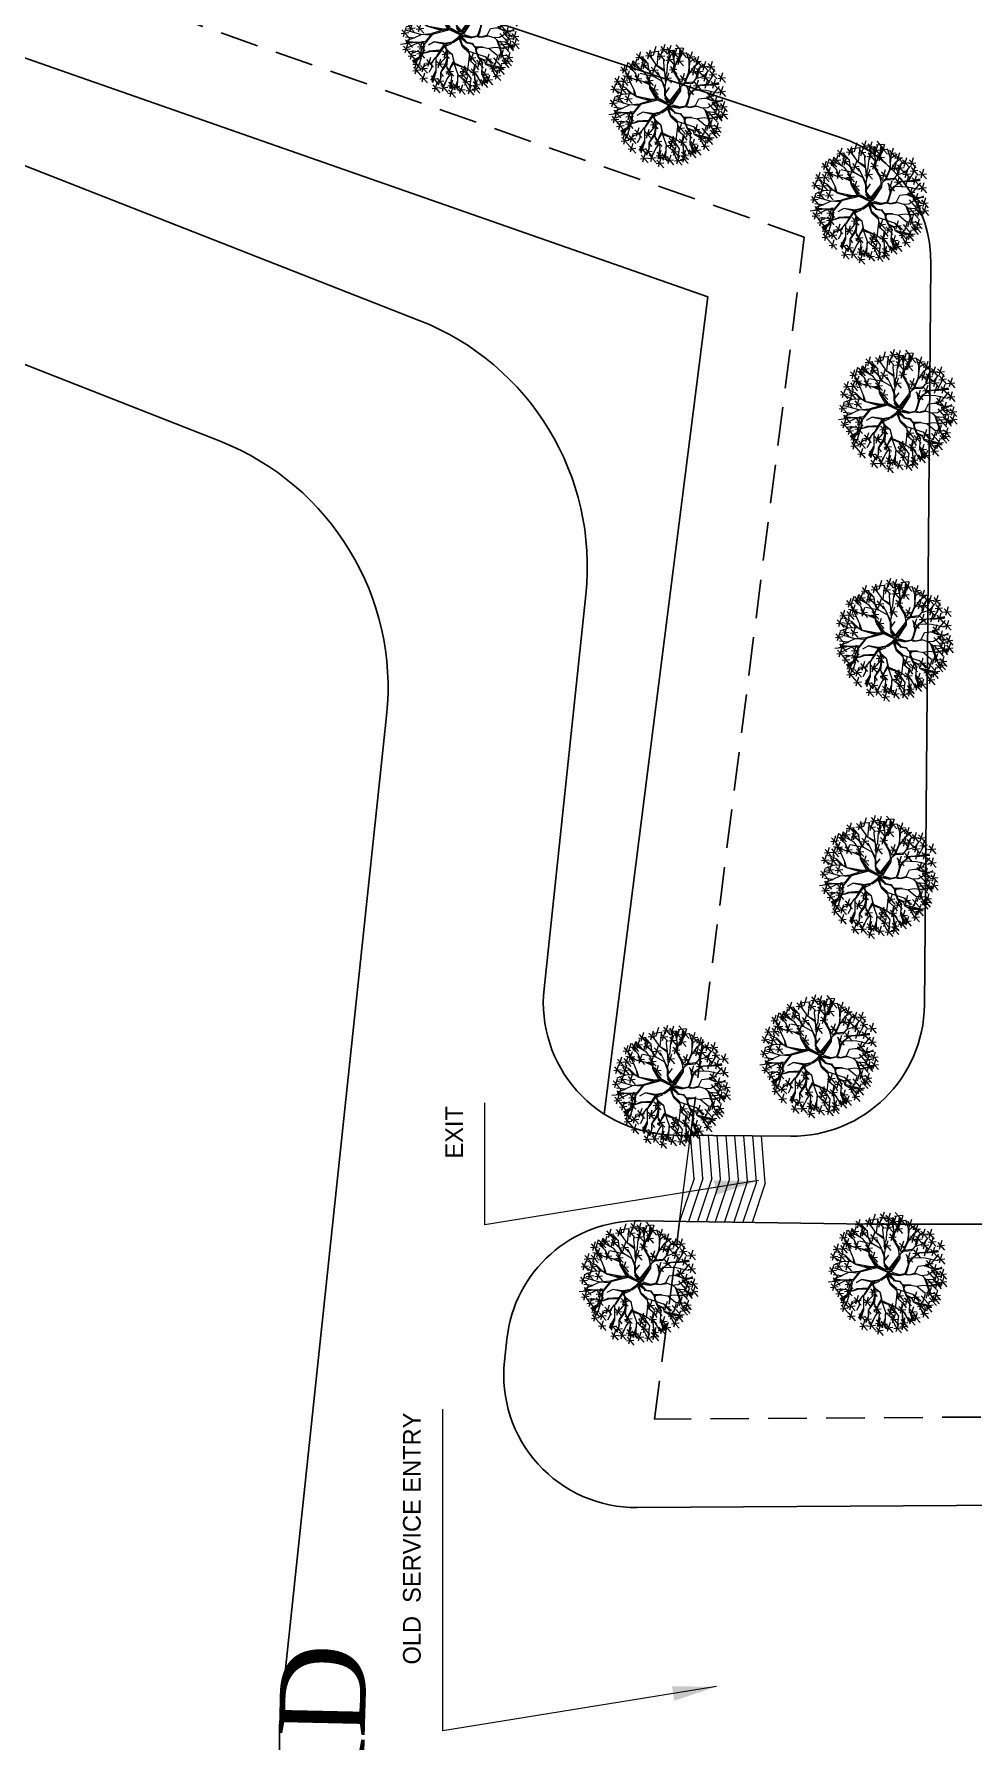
# Model space of a CAD drawing. Header units: metres. Extents: x -13 to 19722, y -15306 to 10704.
# Drawn here: x 19030.4 to 19136.8, y -14877.5 to -14684.1 of the extents above; entities that cross this region are included whole.
import ezdxf

# ---------------------------------------------------------------- set-up
doc = ezdxf.new("R2010")
doc.units = ezdxf.units.M
doc.header["$LTSCALE"] = 35
doc.header["$MEASUREMENT"] = 0
doc.linetypes.add('HIDDEN2', pattern=[0.1875, 0.125, -0.0625])
doc.layers.get('0').update_dxf_attribs({"linetype": 'CONTINUOUS'})
for name, color, linetype in [('brop', 252, 'CONTINUOUS'), ('hidden 1', 154, 'HIDDEN2'), ('wall', 30, 'CONTINUOUS')]:
    doc.layers.add(name, color=color, linetype=linetype)
doc.layers.add('column', color=82, linetype='CONTINUOUS', lineweight=18)
doc.layers.add('LEADER TEXT', color=146, linetype='CONTINUOUS', lineweight=20)
doc.styles.add('EURO', font='eurr____.ttf')
doc.styles.get("Standard").update_dxf_attribs({"font": 'times.ttf', "height": 8})
doc.dimstyles.new('Copy of S1', dxfattribs={"dimtxt": 6, "dimasz": 5, "dimexe": 4.001, "dimexo": 0.3, "dimgap": 2.5, "dimtad": 1, "dimdec": 0, "dimzin": 0, "dimdsep": 46, "dimlunit": 3, "dimtxsty": 'EURO', "dimblk": 'ARCHTICK', "dimcen": 0.09, "dimclrd": 166, "dimclre": 256, "dimclrt": 152, "dimadec": 0, "dimazin": 0, "dimtfac": 1, "dimtdec": 0, "dimtofl": 0, "dimtmove": 0, "dimatfit": 3, "dimfxl": 1, "dimfxlon": 1, "dimtolj": 1, "dimtzin": 0, "dimlwd": -1, "dimlwe": -1, "dimarcsym": 0})

# ---------------------------------------------------------------- blocks, each defined once
blk = doc.blocks.new('_ArchTick')
at = {"color": 0, "linetype": 'ByBlock', "const_width": 0.15}
blk.add_lwpolyline([(-0.5, -0.5), (0.5, 0.5)], dxfattribs=at)
blk = doc.blocks.new('ARPLS027')
at = {"linetype": 'ByBlock'}
for p, q in [((-0.169, 0.473), (-0.241, 0.41)), ((-0.202, 0.479), (-0.194, 0.41)), ((-0.11, 0.522), (-0.181, 0.458)), ((-0.17, 0.506), (-0.089, 0.481)), ((-0.158, 0.43), (-0.165, 0.478)), ((-0.143, 0.528), (-0.135, 0.458)), ((-0.081, 0.388), (-0.128, 0.486)), ((-0.054, 0.503), (-0.125, 0.44)), ((-0.114, 0.488), (-0.033, 0.463)), ((-0.093, 0.548), (-0.085, 0.479)), ((-0.087, 0.509), (-0.079, 0.44)), ((-0.081, 0.454), (-0.087, 0.497)), ((-0.081, 0.497), (-0.077, 0.456)), ((-0.078, 0.377), (-0.072, 0.499)), ((-0.04, 0.426), (-0.064, 0.497)), ((-0.038, 0.428), (-0.029, 0.504)), ((0.038, 0.536), (-0.033, 0.473)), ((-0.022, 0.521), (0.059, 0.496)), ((-0.006, 0.364), (0.035, 0.504)), ((0.005, 0.542), (0.013, 0.473)), ((0.078, 0.478), (0.007, 0.415)), ((0.046, 0.484), (0.054, 0.415)), ((0.089, 0.424), (0.061, 0.501)), ((0.091, 0.426), (0.123, 0.484)), ((0.166, 0.525), (0.095, 0.462)), ((0.106, 0.51), (0.187, 0.485)), ((0.133, 0.531), (0.141, 0.462)), ((0.236, 0.496), (0.165, 0.433)), ((0.176, 0.48), (0.257, 0.456)), ((0.203, 0.502), (0.211, 0.433)), ((-0.375, 0.367), (-0.446, 0.304)), ((-0.435, 0.351), (-0.354, 0.327)), ((-0.408, 0.373), (-0.4, 0.304)), ((-0.303, 0.43), (-0.374, 0.367)), ((-0.363, 0.414), (-0.282, 0.389)), ((-0.286, 0.367), (-0.357, 0.303)), ((-0.346, 0.351), (-0.265, 0.326)), ((-0.336, 0.436), (-0.328, 0.367)), ((-0.287, 0.323), (-0.332, 0.373)), ((-0.319, 0.373), (-0.311, 0.303)), ((-0.246, 0.431), (-0.317, 0.367)), ((-0.218, 0.36), (-0.311, 0.39)), ((-0.306, 0.415), (-0.225, 0.39)), ((-0.233, 0.313), (-0.304, 0.25)), ((-0.266, 0.27), (-0.287, 0.323)), ((-0.279, 0.437), (-0.271, 0.367)), ((-0.216, 0.364), (-0.27, 0.43)), ((-0.266, 0.319), (-0.258, 0.25)), ((-0.261, 0.43), (-0.218, 0.375)), ((-0.218, 0.375), (-0.253, 0.439)), ((-0.205, 0.368), (-0.246, 0.444)), ((-0.229, 0.458), (-0.149, 0.433)), ((-0.149, 0.393), (-0.22, 0.33)), ((-0.169, 0.34), (-0.216, 0.364)), ((-0.208, 0.377), (-0.128, 0.353)), ((-0.169, 0.345), (-0.205, 0.368)), ((-0.181, 0.399), (-0.173, 0.33)), ((-0.163, 0.409), (-0.175, 0.435)), ((-0.173, 0.325), (-0.158, 0.43)), ((-0.156, 0.287), (-0.173, 0.325)), ((-0.173, 0.325), (-0.156, 0.27)), ((-0.13, 0.342), (-0.169, 0.345)), ((-0.098, 0.336), (-0.169, 0.34)), ((-0.083, 0.388), (-0.154, 0.325)), ((-0.143, 0.373), (-0.062, 0.348)), ((-0.087, 0.34), (-0.13, 0.342)), ((-0.116, 0.394), (-0.108, 0.325)), ((-0.004, 0.261), (-0.098, 0.336)), ((-0.087, 0.34), (-0.078, 0.394)), ((-0.078, 0.394), (-0.081, 0.454)), ((-0.081, 0.347), (-0.078, 0.332)), ((-0.07, 0.321), (-0.078, 0.377)), ((0.003, 0.263), (-0.07, 0.321)), ((-0.008, 0.364), (-0.038, 0.428)), ((-0.012, 0.276), (-0.006, 0.362)), ((0.001, 0.267), (-0.008, 0.364)), ((0.077, 0.4), (0.006, 0.337)), ((0.018, 0.385), (0.098, 0.36)), ((0.019, 0.463), (0.099, 0.438)), ((0.044, 0.406), (0.052, 0.337)), ((0.072, 0.308), (0.093, 0.338)), ((0.074, 0.302), (0.121, 0.317)), ((0.08, 0.315), (0.123, 0.319)), ((0.093, 0.338), (0.089, 0.424)), ((0.163, 0.452), (0.092, 0.389)), ((0.093, 0.351), (0.147, 0.392)), ((0.095, 0.338), (0.147, 0.39)), ((0.103, 0.437), (0.184, 0.412)), ((0.121, 0.317), (0.192, 0.349)), ((0.13, 0.458), (0.138, 0.389)), ((0.147, 0.39), (0.181, 0.465)), ((0.24, 0.438), (0.169, 0.375)), ((0.18, 0.423), (0.261, 0.398)), ((0.259, 0.313), (0.188, 0.25)), ((0.192, 0.349), (0.3, 0.398)), ((0.194, 0.351), (0.198, 0.379)), ((0.207, 0.444), (0.215, 0.375)), ((0.211, 0.28), (0.233, 0.34)), ((0.284, 0.402), (0.213, 0.339)), ((0.224, 0.386), (0.305, 0.361)), ((0.226, 0.319), (0.234, 0.25)), ((0.233, 0.34), (0.25, 0.364)), ((0.25, 0.364), (0.259, 0.422)), ((0.251, 0.408), (0.259, 0.339)), ((0.341, 0.439), (0.27, 0.376)), ((0.281, 0.423), (0.362, 0.399)), ((0.286, 0.31), (0.34, 0.366)), ((0.301, 0.397), (0.382, 0.372)), ((0.377, 0.369), (0.305, 0.306)), ((0.306, 0.332), (0.344, 0.36)), ((0.306, 0.327), (0.349, 0.351)), ((0.308, 0.445), (0.316, 0.376)), ((0.317, 0.353), (0.397, 0.329)), ((0.395, 0.332), (0.324, 0.269)), ((0.336, 0.317), (0.416, 0.292)), ((0.34, 0.304), (0.374, 0.33)), ((0.344, 0.375), (0.352, 0.306)), ((0.362, 0.338), (0.37, 0.269)), ((-0.464, 0.255), (-0.535, 0.192)), ((-0.461, 0.183), (-0.532, 0.119)), ((-0.524, 0.24), (-0.443, 0.215)), ((-0.521, 0.167), (-0.44, 0.142)), ((-0.497, 0.261), (-0.489, 0.192)), ((-0.494, 0.189), (-0.486, 0.119)), ((-0.401, 0.121), (-0.48, 0.158)), ((-0.404, 0.218), (-0.475, 0.154)), ((-0.412, 0.186), (-0.463, 0.207)), ((-0.463, 0.202), (-0.383, 0.177)), ((-0.382, 0.269), (-0.454, 0.206)), ((-0.442, 0.254), (-0.362, 0.229)), ((-0.436, 0.224), (-0.428, 0.154)), ((-0.352, 0.226), (-0.435, 0.263)), ((-0.352, 0.229), (-0.427, 0.265)), ((-0.337, 0.229), (-0.42, 0.274)), ((-0.415, 0.275), (-0.407, 0.206)), ((-0.352, 0.186), (-0.412, 0.186)), ((-0.353, 0.184), (-0.386, 0.16)), ((-0.308, 0.267), (-0.352, 0.291)), ((-0.216, 0.226), (-0.352, 0.226)), ((-0.27, 0.138), (-0.352, 0.186)), ((-0.287, 0.136), (-0.351, 0.184)), ((-0.248, 0.221), (-0.319, 0.158)), ((-0.27, 0.267), (-0.308, 0.267)), ((-0.308, 0.206), (-0.227, 0.181)), ((-0.292, 0.298), (-0.212, 0.273)), ((-0.281, 0.227), (-0.273, 0.158)), ((-0.201, 0.128), (-0.272, 0.19)), ((-0.212, 0.229), (-0.266, 0.27)), ((-0.154, 0.165), (-0.225, 0.102)), ((-0.13, 0.175), (-0.216, 0.226)), ((-0.107, 0.149), (-0.208, 0.218)), ((-0.187, 0.171), (-0.179, 0.102)), ((-0.156, 0.27), (-0.158, 0.196)), ((-0.149, 0.192), (-0.156, 0.287)), ((-0.087, 0.147), (-0.13, 0.175)), ((-0.072, 0.241), (-0.102, 0.295)), ((-0.094, 0.155), (-0.074, 0.239)), ((-0.085, 0.153), (-0.072, 0.241)), ((0.037, 0.102), (-0.004, 0.261)), ((0.033, 0.164), (0.003, 0.263)), ((0.031, 0.179), (0.067, 0.3)), ((0.044, 0.155), (0.033, 0.164)), ((0.037, 0.166), (0.05, 0.218)), ((0.044, 0.16), (0.072, 0.308)), ((0.05, 0.095), (0.044, 0.155)), ((0.05, 0.119), (0.147, 0.175)), ((0.055, 0.106), (0.132, 0.158)), ((0.057, 0.095), (0.151, 0.17)), ((0.159, 0.163), (0.088, 0.1)), ((0.126, 0.169), (0.134, 0.1)), ((0.147, 0.175), (0.19, 0.179)), ((0.151, 0.17), (0.207, 0.175)), ((0.242, 0.21), (0.171, 0.146)), ((0.177, 0.179), (0.203, 0.237)), ((0.182, 0.194), (0.263, 0.169)), ((0.19, 0.179), (0.198, 0.207)), ((0.198, 0.207), (0.214, 0.276)), ((0.199, 0.298), (0.28, 0.273)), ((0.207, 0.175), (0.239, 0.188)), ((0.209, 0.216), (0.217, 0.146)), ((0.214, 0.276), (0.286, 0.31)), ((0.218, 0.289), (0.284, 0.308)), ((0.239, 0.188), (0.3, 0.233)), ((0.252, 0.147), (0.278, 0.265)), ((0.254, 0.145), (0.315, 0.184)), ((0.257, 0.16), (0.317, 0.186)), ((0.338, 0.163), (0.267, 0.1)), ((0.3, 0.233), (0.34, 0.304)), ((0.305, 0.169), (0.313, 0.1)), ((0.383, 0.253), (0.312, 0.19)), ((0.315, 0.258), (0.395, 0.233)), ((0.315, 0.184), (0.368, 0.19)), ((0.317, 0.184), (0.353, 0.248)), ((0.323, 0.238), (0.404, 0.213)), ((0.347, 0.108), (0.422, 0.162)), ((0.35, 0.259), (0.358, 0.19)), ((0.368, 0.19), (0.42, 0.259)), ((0.368, 0.19), (0.431, 0.246)), ((0.459, 0.298), (0.388, 0.234)), ((0.399, 0.282), (0.48, 0.257)), ((0.472, 0.21), (0.401, 0.146)), ((0.412, 0.194), (0.493, 0.169)), ((0.422, 0.162), (0.469, 0.164)), ((0.426, 0.304), (0.434, 0.234)), ((0.439, 0.216), (0.447, 0.146)), ((0.473, 0.166), (0.481, 0.097)), ((-0.508, 0.112), (-0.579, 0.049)), ((-0.568, 0.097), (-0.487, 0.072)), ((-0.481, 0.023), (-0.552, -0.04)), ((-0.541, 0.118), (-0.533, 0.049)), ((-0.54, 0.008), (-0.46, -0.017)), ((-0.45, 0.071), (-0.521, 0.008)), ((-0.513, 0.029), (-0.505, -0.04)), ((-0.438, 0.113), (-0.509, 0.05)), ((-0.509, 0.056), (-0.429, 0.031)), ((-0.506, 0.031), (-0.381, 0.027)), ((-0.375, 0.027), (-0.504, 0.037)), ((-0.426, 0.089), (-0.502, 0.08)), ((-0.498, 0.098), (-0.417, 0.073)), ((-0.497, 0.089), (-0.454, 0.091)), ((-0.396, 0.085), (-0.495, 0.102)), ((-0.483, 0.077), (-0.475, 0.008)), ((-0.471, 0.119), (-0.463, 0.05)), ((-0.369, 0.027), (-0.423, -0.029)), ((-0.344, 0.008), (-0.415, -0.055)), ((-0.36, 0.091), (-0.401, 0.121)), ((-0.362, 0.091), (-0.396, 0.085)), ((-0.313, 0.129), (-0.384, 0.066)), ((-0.377, 0.014), (-0.369, -0.055)), ((-0.373, 0.113), (-0.292, 0.089)), ((-0.266, 0.063), (-0.369, 0.027)), ((-0.261, 0.063), (-0.366, 0.132)), ((-0.295, 0.13), (-0.362, 0.091)), ((-0.346, 0.135), (-0.338, 0.066)), ((-0.341, 0.006), (-0.333, -0.063)), ((-0.276, 0.057), (-0.31, -0.036)), ((-0.265, 0.055), (-0.306, -0.033)), ((-0.302, 0.093), (-0.252, 0.068)), ((-0.216, 0.121), (-0.295, 0.13)), ((-0.22, 0.128), (-0.287, 0.136)), ((-0.205, 0.123), (-0.27, 0.138)), ((-0.184, 0.078), (-0.266, 0.063)), ((-0.263, 0.057), (-0.188, 0.074)), ((-0.214, 0.15), (-0.133, 0.125)), ((-0.16, 0.123), (-0.21, 0.123)), ((-0.143, 0.132), (-0.205, 0.123)), ((-0.139, 0.132), (-0.184, 0.078)), ((-0.152, 0.13), (-0.184, 0.078)), ((-0.113, 0.149), (-0.143, 0.132)), ((-0.111, 0.14), (-0.139, 0.132)), ((-0.046, 0.014), (-0.113, -0.012)), ((-0.111, 0.14), (-0.085, 0.08)), ((-0.04, 0.005), (-0.111, -0.014)), ((-0.096, 0.125), (-0.107, 0.149)), ((-0.078, 0.072), (-0.094, 0.145)), ((-0.074, 0.078), (-0.087, 0.147)), ((-0.038, 0.007), (-0.081, 0.068)), ((-0.042, 0.022), (-0.078, 0.072)), ((-0.008, 0.005), (-0.076, -0.055)), ((-0.04, 0.031), (-0.074, 0.078)), ((-0.074, -0.046), (-0.031, 0.012)), ((-0.021, 0.007), (-0.074, -0.046)), ((-0.006, 0.005), (-0.042, 0.022)), ((-0.006, 0.005), (-0.04, 0.031)), ((-0.008, 0.005), (-0.033, -0.1)), ((-0.008, 0.005), (0.037, 0.102)), ((-0.008, 0.005), (0.046, 0.095)), ((-0.008, 0.005), (0.005, -0.031)), ((0.007, 0.018), (0.003, 0.005)), ((0.003, 0.005), (0.011, -0.029)), ((0.011, -0.029), (0.016, 0.005)), ((0.016, 0.031), (0.05, 0.089)), ((0.016, 0.012), (0.059, 0.04)), ((0.016, 0.005), (0.016, 0.031)), ((0.018, 0.003), (0.05, 0.029)), ((0.027, -0.005), (0.076, 0.035)), ((0.046, 0.095), (0.035, 0.153)), ((0.05, 0.029), (0.08, 0.04)), ((0.076, 0.035), (0.098, 0.035)), ((0.08, 0.04), (0.147, 0.04)), ((0.098, 0.035), (0.151, -0.003)), ((0.099, 0.148), (0.18, 0.123)), ((0.11, 0.029), (0.156, 0.037)), ((0.141, 0.04), (0.207, 0.065)), ((0.147, 0.04), (0.19, 0.031)), ((0.164, 0.04), (0.209, 0.065)), ((0.19, 0.031), (0.295, 0.04)), ((0.265, 0.042), (0.193, -0.021)), ((0.205, 0.027), (0.285, 0.002)), ((0.207, 0.065), (0.254, 0.145)), ((0.214, 0.065), (0.293, 0.106)), ((0.227, 0.031), (0.272, 0.029)), ((0.232, 0.048), (0.24, -0.021)), ((0.261, 0.035), (0.293, 0.018)), ((0.278, 0.148), (0.359, 0.123)), ((0.293, 0.018), (0.358, 0.014)), ((0.295, 0.04), (0.347, 0.108)), ((0.302, 0.042), (0.381, 0.05)), ((0.312, 0.046), (0.351, 0.113)), ((0.351, 0.108), (0.484, 0.093)), ((0.358, 0.014), (0.491, -0.01)), ((0.434, 0.023), (0.363, -0.04)), ((0.374, 0.008), (0.455, -0.017)), ((0.381, 0.05), (0.411, 0.048)), ((0.466, 0.102), (0.395, 0.039)), ((0.401, 0.029), (0.409, -0.04)), ((0.406, 0.087), (0.487, 0.062)), ((0.433, 0.108), (0.441, 0.039)), ((0.516, 0.023), (0.445, -0.04)), ((0.446, 0.144), (0.527, 0.119)), ((0.526, 0.077), (0.454, 0.014)), ((0.457, 0.008), (0.537, -0.017)), ((0.466, 0.062), (0.546, 0.037)), ((0.484, 0.029), (0.492, -0.04)), ((0.493, 0.083), (0.501, 0.014)), ((-0.485, -0.055), (-0.556, -0.119)), ((-0.544, -0.071), (-0.464, -0.096)), ((-0.469, -0.11), (-0.54, -0.173)), ((-0.529, -0.125), (-0.448, -0.15)), ((-0.517, -0.049), (-0.509, -0.119)), ((-0.436, -0.112), (-0.507, -0.175)), ((-0.423, -0.029), (-0.502, -0.068)), ((-0.502, -0.104), (-0.494, -0.173)), ((-0.496, -0.127), (-0.415, -0.152)), ((-0.405, -0.091), (-0.489, -0.079)), ((-0.45, -0.13), (-0.487, -0.139)), ((-0.429, -0.13), (-0.482, -0.145)), ((-0.405, -0.023), (-0.476, -0.086)), ((-0.469, -0.106), (-0.461, -0.175)), ((-0.465, -0.038), (-0.384, -0.063)), ((-0.371, -0.139), (-0.463, -0.195)), ((-0.386, -0.126), (-0.461, -0.128)), ((-0.438, -0.017), (-0.43, -0.086)), ((-0.328, -0.117), (-0.429, -0.13)), ((-0.353, -0.055), (-0.405, -0.091)), ((-0.404, -0.008), (-0.323, -0.032)), ((-0.317, -0.094), (-0.388, -0.157)), ((-0.308, 0), (-0.379, -0.063)), ((-0.377, -0.11), (-0.296, -0.135)), ((-0.304, -0.038), (-0.371, -0.139)), ((-0.368, -0.015), (-0.287, -0.04)), ((-0.306, -0.033), (-0.353, -0.055)), ((-0.35, -0.088), (-0.342, -0.157)), ((-0.203, -0.076), (-0.33, -0.061)), ((-0.28, -0.126), (-0.328, -0.117)), ((-0.278, -0.128), (-0.328, -0.16)), ((-0.238, -0.142), (-0.309, -0.205)), ((-0.24, -0.081), (-0.28, -0.126)), ((-0.271, -0.136), (-0.263, -0.205)), ((-0.19, -0.075), (-0.262, -0.138)), ((-0.25, -0.09), (-0.169, -0.115)), ((-0.16, -0.072), (-0.24, -0.081)), ((-0.223, -0.069), (-0.215, -0.138)), ((-0.158, -0.137), (-0.222, -0.162)), ((-0.154, -0.141), (-0.214, -0.165)), ((-0.156, -0.074), (-0.207, -0.227)), ((-0.113, -0.012), (-0.171, -0.072)), ((-0.111, -0.014), (-0.16, -0.072)), ((-0.124, -0.132), (-0.158, -0.137)), ((-0.128, -0.145), (-0.154, -0.141)), ((-0.152, -0.072), (-0.1, -0.012)), ((-0.128, -0.132), (-0.121, -0.197)), ((-0.089, -0.1), (-0.124, -0.13)), ((-0.1, -0.113), (-0.124, -0.132)), ((-0.121, -0.205), (-0.119, -0.134)), ((-0.085, -0.104), (-0.1, -0.113)), ((-0.079, -0.044), (-0.089, -0.1)), ((-0.076, -0.055), (-0.085, -0.104)), ((-0.021, -0.01), (-0.035, -0.096)), ((-0.033, -0.1), (-0.021, -0.154)), ((-0.005, -0.031), (-0.025, -0.098)), ((-0.025, -0.098), (-0.016, -0.15)), ((-0.021, -0.154), (0.005, -0.169)), ((-0.016, -0.15), (0.014, -0.165)), ((0.005, -0.031), (0.121, -0.105)), ((0.02, -0.001), (0.145, -0.098)), ((0.022, -0.034), (0.02, -0.012)), ((0.02, -0.012), (0.117, -0.085)), ((0.115, -0.094), (0.022, -0.034)), ((0.117, -0.085), (0.033, -0.031)), ((0.145, -0.098), (0.115, -0.094)), ((0.121, -0.105), (0.162, -0.107)), ((0.151, -0.098), (0.173, -0.098)), ((0.162, -0.107), (0.19, -0.141)), ((0.173, -0.098), (0.218, -0.087)), ((0.183, -0.111), (0.198, -0.141)), ((0.185, -0.111), (0.229, -0.09)), ((0.188, -0.143), (0.192, -0.214)), ((0.261, -0.1), (0.189, -0.163)), ((0.19, -0.141), (0.286, -0.184)), ((0.201, -0.214), (0.194, -0.145)), ((0.198, -0.141), (0.284, -0.177)), ((0.201, -0.115), (0.282, -0.14)), ((0.218, -0.087), (0.3, -0.04)), ((0.228, -0.094), (0.236, -0.163)), ((0.229, -0.09), (0.297, -0.046)), ((0.344, -0.008), (0.273, -0.071)), ((0.284, -0.023), (0.365, -0.048)), ((0.297, -0.046), (0.355, -0.057)), ((0.3, -0.04), (0.349, -0.051)), ((0.311, -0.002), (0.319, -0.071)), ((0.349, -0.051), (0.458, -0.04)), ((0.42, -0.065), (0.349, -0.129)), ((0.355, -0.057), (0.443, -0.094)), ((0.437, -0.1), (0.357, -0.061)), ((0.361, -0.081), (0.441, -0.106)), ((0.452, -0.031), (0.362, -0.049)), ((0.388, -0.059), (0.395, -0.129)), ((0.485, -0.028), (0.414, -0.091)), ((0.493, -0.093), (0.422, -0.157)), ((0.425, -0.044), (0.506, -0.069)), ((0.434, -0.109), (0.514, -0.134)), ((0.475, -0.111), (0.437, -0.1)), ((0.48, -0.105), (0.439, -0.096)), ((0.443, -0.094), (0.484, -0.096)), ((0.452, -0.022), (0.46, -0.091)), ((0.493, -0.036), (0.452, -0.031)), ((0.458, -0.04), (0.491, -0.051)), ((0.46, -0.087), (0.468, -0.157)), ((0.493, -0.042), (0.467, -0.038)), ((0.539, -0.061), (0.468, -0.124)), ((0.506, -0.055), (0.514, -0.124)), ((-0.415, -0.178), (-0.487, -0.242)), ((-0.475, -0.194), (-0.394, -0.219)), ((-0.392, -0.224), (-0.463, -0.287)), ((-0.451, -0.239), (-0.371, -0.264)), ((-0.448, -0.172), (-0.44, -0.242)), ((-0.349, -0.188), (-0.446, -0.218)), ((-0.403, -0.214), (-0.446, -0.223)), ((-0.439, -0.231), (-0.403, -0.214)), ((-0.435, -0.24), (-0.356, -0.192)), ((-0.354, -0.299), (-0.425, -0.363)), ((-0.424, -0.218), (-0.416, -0.287)), ((-0.337, -0.19), (-0.408, -0.254)), ((-0.396, -0.206), (-0.316, -0.231)), ((-0.304, -0.278), (-0.386, -0.317)), ((-0.386, -0.293), (-0.378, -0.363)), ((-0.37, -0.184), (-0.362, -0.254)), ((-0.284, -0.269), (-0.356, -0.332)), ((-0.263, -0.195), (-0.349, -0.188)), ((-0.344, -0.284), (-0.264, -0.309)), ((-0.317, -0.263), (-0.309, -0.332)), ((-0.289, -0.257), (-0.315, -0.384)), ((-0.27, -0.227), (-0.31, -0.392)), ((-0.274, -0.225), (-0.304, -0.278)), ((-0.298, -0.157), (-0.217, -0.182)), ((-0.219, -0.298), (-0.29, -0.361)), ((-0.237, -0.214), (-0.274, -0.225)), ((-0.202, -0.217), (-0.273, -0.28)), ((-0.207, -0.227), (-0.265, -0.293)), ((-0.222, -0.162), (-0.263, -0.195)), ((-0.262, -0.233), (-0.181, -0.257)), ((-0.259, -0.197), (-0.222, -0.171)), ((-0.222, -0.171), (-0.244, -0.214)), ((-0.214, -0.165), (-0.237, -0.214)), ((-0.235, -0.211), (-0.227, -0.28)), ((-0.132, -0.259), (-0.19, -0.328)), ((-0.121, -0.197), (-0.132, -0.259)), ((-0.13, -0.255), (-0.121, -0.317)), ((-0.031, -0.302), (-0.066, -0.341)), ((-0.014, -0.244), (-0.033, -0.298)), ((-0.033, -0.298), (-0.029, -0.352)), ((-0.025, -0.156), (-0.029, -0.188)), ((-0.029, -0.188), (-0.018, -0.248)), ((-0.018, -0.162), (-0.027, -0.186)), ((-0.027, -0.186), (-0.012, -0.24)), ((-0.012, -0.24), (0.05, -0.27)), ((0.005, -0.169), (0.087, -0.192)), ((0.014, -0.165), (0.076, -0.184)), ((0.05, -0.27), (0.059, -0.341)), ((0.143, -0.169), (0.063, -0.18)), ((0.158, -0.157), (0.086, -0.221)), ((0.087, -0.184), (0.132, -0.22)), ((0.087, -0.192), (0.13, -0.227)), ((0.089, -0.184), (0.143, -0.169)), ((0.098, -0.173), (0.178, -0.198)), ((0.13, -0.227), (0.126, -0.334)), ((0.199, -0.227), (0.128, -0.29)), ((0.134, -0.223), (0.175, -0.287)), ((0.14, -0.242), (0.22, -0.267)), ((0.167, -0.221), (0.175, -0.29)), ((0.171, -0.296), (0.175, -0.362)), ((0.175, -0.287), (0.181, -0.352)), ((0.192, -0.214), (0.233, -0.246)), ((0.269, -0.303), (0.197, -0.367)), ((0.233, -0.246), (0.257, -0.321)), ((0.236, -0.297), (0.244, -0.367)), ((0.239, -0.253), (0.325, -0.276)), ((0.244, -0.246), (0.33, -0.274)), ((0.324, -0.2), (0.253, -0.263)), ((0.324, -0.246), (0.253, -0.309)), ((0.265, -0.215), (0.345, -0.24)), ((0.265, -0.261), (0.345, -0.286)), ((0.28, -0.186), (0.349, -0.233)), ((0.284, -0.177), (0.389, -0.191)), ((0.286, -0.184), (0.396, -0.182)), ((0.291, -0.194), (0.299, -0.263)), ((0.291, -0.24), (0.299, -0.309)), ((0.37, -0.294), (0.299, -0.357)), ((0.31, -0.309), (0.391, -0.334)), ((0.33, -0.274), (0.36, -0.319)), ((0.337, -0.288), (0.345, -0.357)), ((0.416, -0.229), (0.345, -0.292)), ((0.349, -0.233), (0.392, -0.289)), ((0.357, -0.244), (0.437, -0.269)), ((0.384, -0.223), (0.392, -0.292)), ((0.459, -0.171), (0.388, -0.234)), ((0.389, -0.191), (0.424, -0.244)), ((0.396, -0.182), (0.469, -0.158)), ((0.399, -0.186), (0.48, -0.211)), ((0.426, -0.165), (0.434, -0.234)), ((-0.413, -0.315), (-0.333, -0.34)), ((-0.296, -0.332), (-0.368, -0.395)), ((-0.356, -0.348), (-0.275, -0.373)), ((-0.329, -0.326), (-0.321, -0.395)), ((-0.31, -0.339), (-0.302, -0.408)), ((-0.237, -0.373), (-0.308, -0.437)), ((-0.22, -0.397), (-0.291, -0.46)), ((-0.279, -0.313), (-0.198, -0.338)), ((-0.227, -0.39), (-0.272, -0.418)), ((-0.27, -0.367), (-0.262, -0.437)), ((-0.187, -0.409), (-0.258, -0.472)), ((-0.253, -0.391), (-0.245, -0.46)), ((-0.247, -0.424), (-0.166, -0.449)), ((-0.239, -0.342), (-0.158, -0.367)), ((-0.068, -0.341), (-0.227, -0.39)), ((-0.222, -0.365), (-0.141, -0.39)), ((-0.22, -0.403), (-0.212, -0.472)), ((-0.216, -0.386), (-0.055, -0.328)), ((-0.197, -0.422), (-0.212, -0.444)), ((-0.19, -0.328), (-0.197, -0.422)), ((-0.093, -0.375), (-0.164, -0.438)), ((-0.083, -0.417), (-0.154, -0.48)), ((-0.143, -0.432), (-0.062, -0.457)), ((-0.067, -0.353), (-0.139, -0.416)), ((-0.072, -0.405), (-0.139, -0.478)), ((-0.121, -0.317), (-0.132, -0.397)), ((-0.126, -0.369), (-0.118, -0.438)), ((-0.124, -0.476), (-0.083, -0.422)), ((-0.116, -0.411), (-0.108, -0.48)), ((-0.072, -0.407), (-0.115, -0.48)), ((-0.1, -0.347), (-0.092, -0.416)), ((-0.098, -0.462), (-0.09, -0.531)), ((-0.075, -0.424), (0.005, -0.449)), ((-0.066, -0.341), (-0.072, -0.405)), ((0.005, -0.355), (-0.066, -0.418)), ((0.005, -0.465), (-0.066, -0.528)), ((0.011, -0.39), (-0.06, -0.453)), ((-0.048, -0.403), (-0.041, -0.472)), ((-0.029, -0.352), (-0.001, -0.397)), ((-0.028, -0.459), (-0.02, -0.528)), ((0.048, -0.393), (-0.024, -0.457)), ((-0.001, -0.397), (-0.014, -0.446)), ((-0.014, -0.446), (-0.008, -0.491)), ((-0.012, -0.409), (0.068, -0.434)), ((0.001, -0.397), (0.044, -0.487)), ((0.015, -0.387), (0.023, -0.457)), ((0.052, -0.343), (0.029, -0.394)), ((0.031, -0.399), (0.029, -0.489)), ((0.101, -0.344), (0.03, -0.407)), ((0.059, -0.341), (0.031, -0.399)), ((0.042, -0.359), (0.122, -0.384)), ((0.055, -0.324), (0.052, -0.343)), ((0.059, -0.341), (0.078, -0.39)), ((0.068, -0.338), (0.076, -0.407)), ((0.142, -0.449), (0.07, -0.512)), ((0.078, -0.39), (0.16, -0.459)), ((0.082, -0.465), (0.163, -0.49)), ((0.126, -0.334), (0.102, -0.444)), ((0.102, -0.444), (0.117, -0.476)), ((0.109, -0.443), (0.117, -0.512)), ((0.207, -0.382), (0.136, -0.445)), ((0.146, -0.327), (0.226, -0.352)), ((0.147, -0.397), (0.228, -0.422)), ((0.181, -0.455), (0.173, -0.366)), ((0.174, -0.376), (0.182, -0.445)), ((0.175, -0.362), (0.19, -0.453)), ((0.179, -0.352), (0.196, -0.453)), ((0.181, -0.352), (0.27, -0.403)), ((0.267, -0.448), (0.196, -0.511)), ((0.207, -0.463), (0.288, -0.488)), ((0.209, -0.319), (0.289, -0.344)), ((0.301, -0.371), (0.23, -0.434)), ((0.234, -0.442), (0.242, -0.511)), ((0.241, -0.386), (0.322, -0.411)), ((0.257, -0.321), (0.31, -0.362)), ((0.268, -0.365), (0.276, -0.434)), ((0.369, -0.353), (0.297, -0.416)), ((0.309, -0.369), (0.39, -0.393)), ((0.336, -0.347), (0.344, -0.416)), ((-0.065, -0.468), (-0.136, -0.531)), ((-0.125, -0.483), (-0.044, -0.508)), ((-0.054, -0.48), (0.026, -0.505))]:
    blk.add_line(p, q, dxfattribs=at)

msp = doc.modelspace()

# ---------------------------------------------------------------- linework, layer by layer
at = {"layer": 'brop'}
for points in [[(18945.24051, -14637.51853), (18827.34007, -14637.51853, 0.447919523), (18812.43691, -14654.22026), (18812.54816, -14655.19455, 0.381292239), (18827.45132, -14668.49282), (18946.00887, -14668.49282, -0.093810616), (18956.97324, -14670.56823), (19074.06421, -14716.54309, -0.337614796), (19092.93225, -14747.63417), (19088.19548, -14792.26062, 0.442870295), (19102.97809, -14808.84328), (19116.1462, -14808.96057, 0.414213562), (19131.27921, -14794.09476), (19132.0267, -14710.17373, 0.324907955), (19121.79003, -14695.81633), (18950.00324, -14638.29474)], [(18711.42507, -14701.86487), (18819.77518, -14689.49282), (18942.03384, -14689.49282, -0.093810616), (18952.99821, -14691.56823), (19051.49229, -14730.24117, -0.337614796), (19070.36034, -14761.33225), (19058.21842, -14875.72458), (19058.12632, -15025.44548, -0.210913974), (19054.85969, -15032.8327), (19043.90459, -15042.80983, 0.253524906), (19034.49307, -15069.80173), (19072.08854, -15301.16255)], [(19125.05298, -14818.92022), (19188.13148, -14818.92022, -0.216785949), (19199.43951, -14824.06484, -0.060231174), (19202.46281, -14828.51688, -0.295460234), (19200.862, -14844.7424, -0.006685499), (19200.55486, -14845.11738, -0.219610922), (19189.17526, -14850.45774), (19098.72933, -14851.03872, -0.44746237), (19083.71677, -14834.45579), (19083.98093, -14831.96705, -0.387647338), (19099.11013, -14818.55181), (19125.05298, -14818.92022, 0.007100116), (19125.47896, -14818.92022, -0.007100116)]]:
    msp.add_lwpolyline(points, format="xyb", dxfattribs=at)
at = {"layer": 'hidden 1'}
for points in [[(19104.79237, -14808.85944), (19117.67468, -14707.09919), (18947.56497, -14647.5749), (18839.0746, -14643.02759), (18811.94167, -14455.96849)], [(19203.28334, -14840.36692), (19100.72029, -14841.02573), (19103.55737, -14818.61497)]]:
    msp.add_lwpolyline(points, dxfattribs=at)
at = {"layer": 'LEADER TEXT', "ltscale": 5}
for p, q in [((19103.55737, -14818.61497), (19104.79237, -14808.85944)), ((19105.18138, -14813.74883), (19104.79237, -14808.85944)), ((19106.18789, -14813.76046), (19105.79922, -14808.8684)), ((19107.1944, -14813.77209), (19106.80606, -14808.87737)), ((19108.20091, -14813.78371), (19107.81291, -14808.88634)), ((19109.20742, -14813.79534), (19108.81976, -14808.89531)), ((19110.22032, -14813.91889), (19109.82359, -14808.90425)), ((19111.23322, -14814.04245), (19110.82742, -14808.91319)), ((19112.24612, -14814.166), (19111.83125, -14808.92213)), ((19113.25902, -14814.28955), (19112.83508, -14808.93107)), ((19105.18138, -14813.74883), (19103.55737, -14818.61497)), ((19106.18789, -14813.76046), (19104.56355, -14818.62925)), ((19107.1944, -14813.77209), (19105.56972, -14818.64354)), ((19108.20091, -14813.78371), (19106.57589, -14818.65783)), ((19109.20742, -14813.79534), (19107.58206, -14818.67212)), ((19110.22032, -14813.91889), (19108.63118, -14818.68702)), ((19111.23322, -14814.04245), (19109.68029, -14818.70192)), ((19112.24612, -14814.166), (19110.7294, -14818.71682)), ((19113.25902, -14814.28955), (19111.77851, -14818.73171))]:
    msp.add_line(p, q, dxfattribs=at)
at = {"layer": 'wall'}
msp.add_lwpolyline([(19095.01493, -14806.47093), (19106.73812, -14713.86683), (18945.66318, -14657.50396), (18830.36879, -14652.67147), (18828.17086, -14637.51853)], dxfattribs=at)

# ---------------------------------------------------------------- block references
at = {"layer": 'column', "xscale": 12.45004200367167, "yscale": 12.45004200367167, "zscale": 12.45004200367167, "rotation": 90}
for p in [(19078.76467, -14684.09002), (19102.37124, -14692.04935), (19125.14618, -14702.96426), (19128.36891, -14726.61745), (19127.93919, -14752.52847), (19126.22042, -14779.40705), (19119.45268, -14799.72733), (19102.69447, -14803.16783), (19098.99336, -14825.42099), (19127.21112, -14824.32418)]:
    msp.add_blockref('ARPLS027', p, dxfattribs=at)

# ---------------------------------------------------------------- texts
msp.add_text('ROAD', height=9.724925, rotation=88.7279062).set_placement((19067.18739, -14908.22098))
at = {"layer": 'LEADER TEXT', "color": 152, "ltscale": 5, "char_height": 2, "attachment_point": 7, "rotation": 90, "style": 'EURO'}
for s, insert in [('EXIT', (19079, -14811.5)), ('OLD  SERVICE ENTRY', (19074.24711, -14868.81935))]:
    msp.add_mtext(s, dxfattribs=dict(at, insert=insert))

# ---------------------------------------------------------------- leaders
at = {"layer": 'LEADER TEXT', "color": 152, "ltscale": 5, "annotation_type": 0, "has_hookline": 1, "hookline_direction": 0, "horizontal_direction": (0, 1, 0)}
for points, text_width in [([(19112.5, -14814), (19081.5, -14819), (19081.5, -14814)], 6.32012), ([(19107.74711, -14871.31935), (19076.74711, -14876.31935), (19076.74711, -14871.31935)], 28.93979)]:
    msp.add_leader(points, dimstyle='Copy of S1', override={"dimdec": 1, "dimlunit": 2, "dimse1": 1, "dimse2": 1, "dimtdec": 1}, dxfattribs=dict(at, text_width=text_width))

doc.saveas('drawing.dxf')
